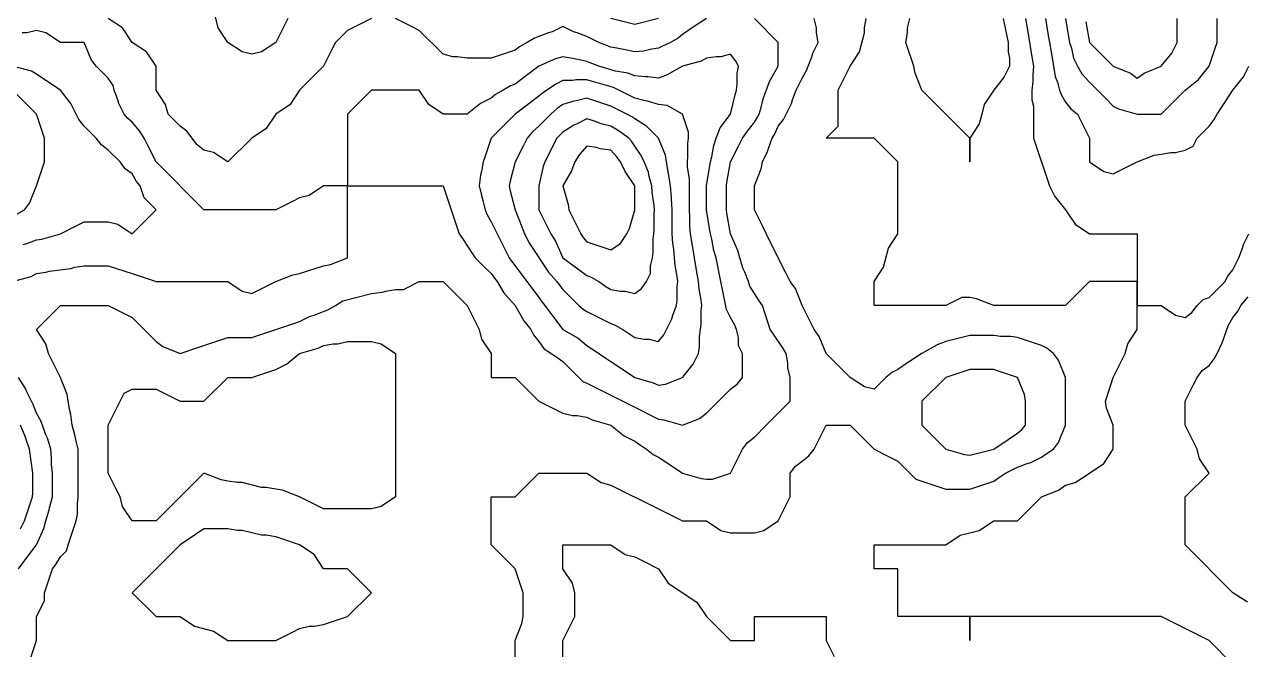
# Model space of a CAD drawing. Header units: inches. Extents: x 794995 to 811195, y 2485918 to 2508058.
# Drawn here: x 802180 to 803711, y 2501177 to 2501961 of the extents above; entities that cross this region are included whole.
import ezdxf

# ---------------------------------------------------------------- set-up
doc = ezdxf.new("R2010")
doc.units = ezdxf.units.IN
doc.header["$MEASUREMENT"] = 0
doc.layers.add('contour', color=7, linetype='Continuous')

msp = doc.modelspace()

# ---------------------------------------------------------------- linework, layer by layer
at = {"layer": 'contour'}
for points in [[(802510.2, 2501968.4), (802505.2, 2501958.4), (802495.2, 2501938.4), (802477.2, 2501926.4), (802465.2, 2501923.4), (802453.2, 2501926.4), (802435.2, 2501938.4), (802423.2, 2501956.4), (802417.2, 2501980.4)], [(802187.7, 2501165.9), (802195.2, 2501188.4), (802195.2, 2501218.4), (802205.2, 2501238.4), (802205.2, 2501248.4), (802215.2, 2501278.4), (802219.7, 2501283.8), (802225.2, 2501293.4), (802232.7, 2501300.9), (802235.2, 2501308.4), (802245.2, 2501338.4), (802246.6, 2501346.9), (802246.6, 2501359.8), (802247.7, 2501368.4), (802247.7, 2501428.4), (802245.2, 2501438.4), (802243.2, 2501446.4), (802240.2, 2501458.4), (802238.5, 2501471.7), (802237.2, 2501476.4), (802235.2, 2501488.4), (802233.7, 2501496.9), (802225.2, 2501518.4), (802215.2, 2501538.4), (802210.2, 2501548.4), (802207.2, 2501560.4), (802195.2, 2501578.4), (802225.2, 2501608.4), (802285.2, 2501608.4), (802305.2, 2501598.4), (802315.2, 2501593.4), (802345.2, 2501563.4), (802353.7, 2501556.9), (802375.2, 2501548.4), (802397.7, 2501555.9), (802405.2, 2501558.4), (802435.2, 2501568.4), (802465.2, 2501568.4), (802472.7, 2501570.9), (802495.2, 2501578.4), (802517.7, 2501585.9), (802525.2, 2501588.4), (802538.5, 2501595), (802543.2, 2501596.4), (802555.2, 2501600.9), (802560.6, 2501602.9), (802570.2, 2501608.4), (802579.2, 2501614.4), (802615.2, 2501623.4), (802628.5, 2501625), (802633.2, 2501626.4), (802645.2, 2501628.4), (802655.2, 2501628.4), (802675.2, 2501638.4), (802705.2, 2501638.4), (802735.2, 2501608.4), (802745.2, 2501588.4), (802750.2, 2501578.4), (802753.2, 2501566.4), (802765.2, 2501548.4), (802765.2, 2501518.4), (802795.2, 2501518.4), (802825.2, 2501488.4), (802845.2, 2501478.4), (802855.2, 2501473.4), (802867.2, 2501470.4), (802873.2, 2501470.4), (802885.2, 2501468.4), (802891.8, 2501465), (802915.2, 2501458.4), (802931.8, 2501445), (802945.2, 2501438.4), (802951.2, 2501434.4), (802960.2, 2501428.4), (802968.5, 2501421.7), (802975.2, 2501418.4), (802987.2, 2501410.4), (803005.2, 2501398.4), (803028.5, 2501391.7), (803035.2, 2501390.9), (803042.7, 2501390.9), (803065.2, 2501398.4), (803075.2, 2501418.4), (803080.2, 2501428.4), (803086.6, 2501436.9), (803095.2, 2501443.4), (803110.2, 2501458.4), (803125.2, 2501473.4), (803140.2, 2501488.4), (803140.2, 2501518.4), (803137.2, 2501530.4), (803137.2, 2501536.4), (803135.2, 2501548.4), (803131.2, 2501554.4), (803119.2, 2501572.4), (803115.2, 2501578.4), (803105.2, 2501608.4), (803101.2, 2501614.4), (803095.2, 2501623.4), (803089.7, 2501632.9), (803087.7, 2501638.4), (803083.2, 2501650.4), (803081.3, 2501654.5), (803077.2, 2501668.4), (803074.4, 2501677.6), (803065.2, 2501698.4), (803060.9, 2501724.1), (803060.2, 2501728.4), (803060.2, 2501758.4), (803060.9, 2501762.6), (803065.2, 2501788.4), (803075.2, 2501808.4), (803080.2, 2501818.4), (803086.6, 2501826.9), (803095.2, 2501838.4), (803099.2, 2501844.4), (803101.2, 2501848.4), (803103.7, 2501856.9), (803106.1, 2501867.5), (803114.2, 2501889.3), (803125.2, 2501908.4), (803125.2, 2501938.4), (803095.2, 2501968.4)], [(802615.2, 2501968.4), (802595.2, 2501958.4), (802585.2, 2501953.4), (802570.2, 2501938.4), (802565.2, 2501928.4), (802555.2, 2501908.4), (802525.2, 2501878.4), (802513.2, 2501860.4), (802495.2, 2501848.4), (802483.2, 2501830.4), (802465.2, 2501818.4), (802435.2, 2501788.4), (802417.2, 2501800.4), (802405.2, 2501803.4), (802396.6, 2501809.8), (802383.7, 2501826.9), (802375.2, 2501833.4), (802360.2, 2501848.4), (802357.2, 2501860.4), (802345.2, 2501878.4), (802345.2, 2501908.4), (802333.2, 2501926.4), (802315.2, 2501938.4), (802303.2, 2501956.4), (802285.2, 2501968.4)], [(803035.2, 2501968.4), (803017.2, 2501956.4), (803005.2, 2501948.4), (802999.7, 2501943.8), (802990.2, 2501938.4), (802980.2, 2501933.4), (802975.2, 2501930.9), (802966.6, 2501929.8), (802956.1, 2501927.5), (802945.2, 2501926.4), (802935.2, 2501928.4), (802922.7, 2501930.9), (802915.2, 2501932.4), (802910.9, 2501934.1), (802900.2, 2501938.4), (802890.2, 2501943.4), (802885.2, 2501945.9), (802873.2, 2501950.4), (802868.5, 2501951.7), (802855.2, 2501958.4), (802841.8, 2501951.7), (802837.2, 2501950.4), (802819.7, 2501943.8), (802810.2, 2501938.4), (802800.6, 2501932.9), (802795.2, 2501928.4), (802765.2, 2501918.4), (802735.2, 2501918.4), (802723.2, 2501920.4), (802717.2, 2501920.4), (802705.2, 2501923.4), (802675.2, 2501953.4), (802665.2, 2501958.4), (802645.2, 2501968.4)], [(802795.2, 2501158.4), (802795.2, 2501188.4), (802803.7, 2501209.8), (802805.2, 2501218.4), (802805.2, 2501248.4), (802802.7, 2501255.9), (802795.2, 2501278.4), (802765.2, 2501308.4), (802765.2, 2501368.4), (802795.2, 2501368.4), (802825.2, 2501398.4), (802885.2, 2501398.4), (802903.2, 2501386.4), (802915.2, 2501383.4), (802925.2, 2501378.4), (802965.2, 2501358.4), (802985.2, 2501348.4), (803005.2, 2501338.4), (803035.2, 2501338.4), (803053.2, 2501326.4), (803065.2, 2501323.4), (803095.2, 2501323.4), (803107.2, 2501326.4), (803125.2, 2501338.4), (803135.2, 2501358.4), (803140.2, 2501368.4), (803140.2, 2501398.4), (803146.6, 2501406.9), (803155.2, 2501413.4), (803163.7, 2501419.8), (803170.2, 2501428.4), (803175.2, 2501438.4), (803185.2, 2501458.4), (803215.2, 2501458.4), (803245.2, 2501428.4), (803265.2, 2501418.4), (803275.2, 2501413.4), (803297.7, 2501390.9), (803305.2, 2501388.4), (803335.2, 2501378.4), (803365.2, 2501378.4), (803395.2, 2501388.4), (803401.2, 2501392.4), (803410.2, 2501398.4), (803420.2, 2501403.4), (803425.2, 2501405.9), (803437.2, 2501410.4), (803441.8, 2501411.7), (803455.2, 2501418.4), (803461.2, 2501422.4), (803470.2, 2501428.4), (803476.6, 2501436.9), (803485.2, 2501458.4), (803485.2, 2501518.4), (803476.6, 2501539.8), (803470.2, 2501548.4), (803461.8, 2501555), (803455.2, 2501558.4), (803425.2, 2501568.4), (803416.6, 2501569.8), (803403.7, 2501569.8), (803395.2, 2501570.9), (803365.2, 2501570.9), (803335.2, 2501563.4), (803324.2, 2501559.3), (803305.2, 2501548.4), (803287.2, 2501536.4), (803275.2, 2501528.4), (803268.5, 2501525), (803260.2, 2501518.4), (803245.2, 2501503.4), (803233.2, 2501506.4), (803215.2, 2501518.4), (803185.2, 2501548.4), (803176.6, 2501569.8), (803170.2, 2501578.4), (803165.2, 2501588.4), (803155.2, 2501608.4), (803146.6, 2501629.8), (803140.2, 2501638.4), (803135.2, 2501648.4), (803115.2, 2501688.4), (803105.2, 2501708.4), (803095.2, 2501728.4), (803095.2, 2501758.4), (803103.7, 2501779.8), (803105.2, 2501788.4), (803111.8, 2501801.7), (803113.2, 2501806.4), (803117.7, 2501818.4), (803120.5, 2501823), (803125.2, 2501833.4), (803131.8, 2501841.7), (803135.2, 2501848.4), (803141.8, 2501861.7), (803143.2, 2501866.4), (803147.7, 2501878.4), (803150.2, 2501883.4), (803155.2, 2501893.4), (803160.6, 2501902.9), (803162.7, 2501908.4), (803167.2, 2501920.4), (803168.5, 2501925), (803175.2, 2501938.4), (803173.2, 2501950.4), (803173.2, 2501956.4), (803170.2, 2501968.4)], [(802975.2, 2501968.4), (802945.2, 2501960.9), (802915.2, 2501968.4)], [(803695.2, 2501158.4), (803665.2, 2501188.4), (803645.2, 2501198.4), (803625.2, 2501208.4), (803605.2, 2501218.4), (803365.2, 2501218.4), (803365.2, 2501188.4), (803365.2, 2501218.4), (803275.2, 2501218.4), (803275.2, 2501278.4), (803245.2, 2501278.4), (803245.2, 2501308.4), (803335.2, 2501308.4), (803353.2, 2501320.4), (803365.2, 2501323.4), (803377.2, 2501326.4), (803395.2, 2501338.4), (803425.2, 2501338.4), (803455.2, 2501368.4), (803476.6, 2501376.9), (803485.2, 2501383.4), (803497.2, 2501386.4), (803515.2, 2501398.4), (803533.2, 2501410.4), (803545.2, 2501428.4), (803545.2, 2501458.4), (803536.6, 2501479.8), (803535.2, 2501488.4), (803537.7, 2501495.9), (803545.2, 2501518.4), (803555.2, 2501538.4), (803560.2, 2501548.4), (803563.2, 2501560.4), (803575.2, 2501578.4), (803575.2, 2501638.4), (803515.2, 2501638.4), (803485.2, 2501608.4), (803395.2, 2501608.4), (803373.7, 2501616.9), (803365.2, 2501618.4), (803355.2, 2501618.4), (803335.2, 2501608.4), (803245.2, 2501608.4), (803245.2, 2501638.4), (803257.2, 2501656.4), (803263.2, 2501680.4), (803275.2, 2501698.4), (803275.2, 2501788.4), (803245.2, 2501818.4), (803185.2, 2501818.4), (803200.2, 2501833.4), (803200.2, 2501878.4), (803205.2, 2501888.4), (803215.2, 2501908.4), (803227.2, 2501926.4), (803233.2, 2501950.4), (803233.2, 2501956.4), (803235.2, 2501968.4)], [(803407.2, 2501968.4), (803413.2, 2501938.4), (803413.2, 2501926.4), (803415.2, 2501918.4), (803415.2, 2501908.4), (803408.5, 2501895), (803395.2, 2501878.4), (803383.2, 2501860.4), (803380.2, 2501848.4), (803377.2, 2501836.4), (803365.2, 2501818.4), (803365.2, 2501788.4), (803365.2, 2501818.4), (803305.2, 2501878.4), (803296.6, 2501899.8), (803295.2, 2501908.4), (803285.2, 2501938.4), (803287.2, 2501950.4), (803287.2, 2501956.4), (803290.2, 2501968.4)], [(803435.2, 2501968.4), (803437.2, 2501956.4), (803443.2, 2501920.4), (803445.2, 2501908.4), (803444.2, 2501897.5), (803444.2, 2501889.3), (803443.2, 2501878.4), (803443.2, 2501866.4), (803445.2, 2501858.4), (803445.2, 2501818.4), (803447.7, 2501810.9), (803462.7, 2501765.9), (803465.2, 2501758.4), (803471.8, 2501745), (803485.2, 2501728.4), (803497.2, 2501710.4), (803515.2, 2501698.4), (803575.2, 2501698.4), (803575.2, 2501608.4), (803605.2, 2501608.4), (803623.2, 2501596.4), (803635.2, 2501593.4), (803643.7, 2501599.8), (803650.2, 2501608.4), (803657.7, 2501615.9), (803665.2, 2501618.4), (803675.2, 2501628.4), (803685.2, 2501638.4), (803688.5, 2501645), (803695.2, 2501653.4), (803700.2, 2501663.4), (803702.7, 2501668.4), (803707.2, 2501680.4), (803708.5, 2501685), (803715.2, 2501698.4)], [(803460.2, 2501968.4), (803463.7, 2501946.9), (803465.2, 2501938.4), (803467.2, 2501926.4), (803472.3, 2501895.5), (803475.2, 2501888.4), (803477.7, 2501878.4), (803479.7, 2501872.9), (803485.2, 2501863.4), (803491.8, 2501855), (803500.2, 2501848.4), (803505.2, 2501838.4), (803515.2, 2501818.4), (803515.2, 2501788.4), (803533.2, 2501776.4), (803545.2, 2501773.4), (803555.2, 2501778.4), (803575.2, 2501788.4), (803596.6, 2501796.9), (803605.2, 2501798.4), (803617.2, 2501800.4), (803623.2, 2501800.4), (803635.2, 2501803.4), (803645.2, 2501808.4), (803650.2, 2501818.4), (803665.2, 2501833.4), (803671.8, 2501841.7), (803675.2, 2501848.4), (803683.2, 2501860.4), (803695.2, 2501878.4), (803708.5, 2501895), (803715.2, 2501908.4)], [(803485.2, 2501968.4), (803489.4, 2501942.6), (803490.2, 2501938.4), (803492.7, 2501930.9), (803495.2, 2501918.4), (803500.2, 2501908.4), (803505.9, 2501899.1), (803515.2, 2501888.4), (803520.2, 2501883.4), (803525.2, 2501878.4), (803535.2, 2501868.4), (803545.2, 2501858.4), (803551.8, 2501855), (803575.2, 2501848.4), (803605.2, 2501848.4), (803635.2, 2501878.4), (803651.8, 2501891.7), (803665.2, 2501908.4), (803672.7, 2501930.9), (803675.2, 2501938.4), (803675.2, 2501968.4)], [(803510.9, 2501964.1), (803515.2, 2501938.4), (803545.2, 2501908.4), (803566.6, 2501899.8), (803575.2, 2501893.4), (803583.7, 2501899.8), (803605.2, 2501908.4), (803618.5, 2501925), (803625.2, 2501938.4), (803625.2, 2501968.4)], [(802165.2, 2501638.4), (802188.5, 2501645), (802195.2, 2501648.4), (802207.2, 2501650.4), (802211.8, 2501651.7), (802238.5, 2501655), (802243.2, 2501656.4), (802255.2, 2501658.4), (802285.2, 2501658.4), (802315.2, 2501648.4), (802322.7, 2501645.9), (802345.2, 2501638.4), (802435.2, 2501638.4), (802453.2, 2501626.4), (802465.2, 2501623.4), (802475.2, 2501628.4), (802495.2, 2501638.4), (802516.6, 2501646.9), (802525.2, 2501648.4), (802555.2, 2501658.4), (802563.7, 2501659.8), (802585.2, 2501668.4), (802585.2, 2501758.4), (802555.2, 2501758.4), (802537.2, 2501746.4), (802525.2, 2501743.4), (802515.2, 2501738.4), (802495.2, 2501728.4), (802405.2, 2501728.4), (802345.2, 2501788.4), (802335.2, 2501808.4), (802330.2, 2501818.4), (802324.4, 2501827.6), (802315.2, 2501838.4), (802309.7, 2501842.9), (802305.2, 2501848.4), (802298.5, 2501861.7), (802297.2, 2501866.4), (802292.7, 2501878.4), (802291.2, 2501884.4), (802285.2, 2501893.4), (802270.2, 2501908.4), (802263.7, 2501916.9), (802255.2, 2501938.4), (802225.2, 2501938.4), (802207.2, 2501950.4), (802195.2, 2501953.4), (802183.2, 2501950.4), (802177.2, 2501950.4)], [(802178.5, 2501685), (802183.2, 2501686.4), (802195.2, 2501690.9), (802201.8, 2501691.7), (802225.2, 2501698.4), (802245.2, 2501708.4), (802255.2, 2501713.4), (802285.2, 2501713.4), (802297.2, 2501710.4), (802315.2, 2501698.4), (802345.2, 2501728.4), (802330.2, 2501743.4), (802325.2, 2501758.4), (802320.6, 2501763.8), (802315.2, 2501773.4), (802306.6, 2501779.8), (802300.2, 2501788.4), (802285.2, 2501803.4), (802276.6, 2501809.8), (802270.2, 2501818.4), (802255.2, 2501833.4), (802248.5, 2501841.7), (802245.2, 2501848.4), (802238.5, 2501861.7), (802225.2, 2501878.4), (802207.2, 2501890.4), (802195.2, 2501898.4), (802189.2, 2501902.4), (802165.2, 2501908.4)], [(802170.6, 2501722.9), (802180.2, 2501728.4), (802186.6, 2501736.9), (802195.2, 2501758.4), (802202.7, 2501780.9), (802205.2, 2501788.4), (802205.2, 2501818.4), (802202.7, 2501825.9), (802195.2, 2501848.4), (802165.2, 2501878.4)], [(803713.2, 2501236.4), (803695.2, 2501248.4), (803635.2, 2501308.4), (803635.2, 2501368.4), (803665.2, 2501398.4), (803653.2, 2501416.4), (803650.2, 2501428.4), (803645.2, 2501438.4), (803635.2, 2501458.4), (803635.2, 2501488.4), (803645.2, 2501508.4), (803650.2, 2501518.4), (803656.6, 2501526.9), (803665.2, 2501533.4), (803671.8, 2501541.7), (803675.2, 2501548.4), (803681.8, 2501561.7), (803683.2, 2501566.4), (803687.7, 2501578.4), (803689.7, 2501583.8), (803695.2, 2501593.4), (803701.8, 2501601.7), (803705.2, 2501608.4), (803714.2, 2501619.3)], [(802172.7, 2501278.4), (802182.3, 2501291.2), (802195.2, 2501308.4), (802204.4, 2501329.1), (802207.2, 2501338.4), (802211.3, 2501352.2), (802211.8, 2501355), (802215.2, 2501368.4), (802215.2, 2501398.4), (802214.2, 2501409.3), (802214.2, 2501417.5), (802213.2, 2501428.4), (802209, 2501442.2), (802207.2, 2501446.4), (802202.7, 2501458.4), (802200.6, 2501463.8), (802195.2, 2501473.4), (802191.2, 2501484.4), (802189.2, 2501488.4), (802183.2, 2501500.4), (802181.3, 2501504.5), (802172.7, 2501518.4)], [(802175.2, 2501328.4), (802180.2, 2501338.4), (802187.7, 2501360.9), (802190.2, 2501368.4), (802190.5, 2501373), (802190.5, 2501393.7), (802190.9, 2501398.4), (802186.6, 2501428.4), (802181.8, 2501441.7), (802181, 2501444.2), (802175.2, 2501458.4)], [(802855.2, 2501098.4), (802855.2, 2501188.4), (802865.2, 2501208.4), (802870.2, 2501218.4), (802870.2, 2501248.4), (802867.2, 2501260.4), (802855.2, 2501278.4), (802855.2, 2501308.4), (802915.2, 2501308.4), (802933.2, 2501296.4), (802945.2, 2501293.4), (802955.2, 2501288.4), (802975.2, 2501278.4), (802987.2, 2501260.4), (803023.2, 2501236.4), (803035.2, 2501218.4), (803065.2, 2501188.4), (803095.2, 2501188.4), (803095.2, 2501218.4), (803185.2, 2501218.4), (803185.2, 2501188.4), (803195.2, 2501168.4)]]:
    msp.add_lwpolyline(points, dxfattribs=at)
for points in [[(803035.2, 2501473.4), (803050.2, 2501488.4), (803065.2, 2501503.4), (803073.7, 2501509.8), (803080.2, 2501518.4), (803080.2, 2501548.4), (803075.2, 2501558.4), (803075.2, 2501568.4), (803072.7, 2501578.4), (803070.6, 2501583.8), (803065.2, 2501593.4), (803060.2, 2501603.4), (803055.2, 2501628.4), (803053.2, 2501638.4), (803047.2, 2501668.4), (803044.4, 2501677.6), (803041.8, 2501691.7), (803040.2, 2501698.4), (803039.4, 2501702.6), (803035.2, 2501728.4), (803035.2, 2501758.4), (803039.4, 2501784.1), (803040.2, 2501788.4), (803041.8, 2501795), (803044.4, 2501809.1), (803047.2, 2501818.4), (803052.3, 2501831.2), (803065.2, 2501848.4), (803071.2, 2501872.4), (803072.7, 2501878.4), (803073.7, 2501886.9), (803073.7, 2501899.8), (803075.2, 2501908.4), (803071.8, 2501915), (803065.2, 2501923.4), (803053.2, 2501920.4), (803047.2, 2501920.4), (803035.2, 2501918.4), (803028.5, 2501915), (803005.2, 2501908.4), (802986.1, 2501897.5), (802975.2, 2501893.4), (802961.8, 2501895), (802958.5, 2501895), (802945.2, 2501896.4), (802936.6, 2501899.8), (802921.2, 2501902.4), (802900.2, 2501908.4), (802889.4, 2501912.6), (802885.2, 2501914.4), (802877.7, 2501915.9), (802865.2, 2501918.4), (802855.2, 2501920.4), (802845.9, 2501917.6), (802825.2, 2501908.4), (802808, 2501895.5), (802795.2, 2501885.9), (802789.7, 2501883.8), (802780.2, 2501878.4), (802770.6, 2501872.9), (802765.2, 2501868.4), (802751.8, 2501861.7), (802735.2, 2501848.4), (802705.2, 2501848.4), (802687.2, 2501860.4), (802675.2, 2501878.4), (802615.2, 2501878.4), (802585.2, 2501848.4), (802585.2, 2501758.4), (802705.2, 2501758.4), (802712.7, 2501735.9), (802715.2, 2501728.4), (802725.2, 2501698.4), (802729.2, 2501692.4), (802741.2, 2501674.4), (802745.2, 2501668.4), (802755.2, 2501658.4), (802765.2, 2501648.4), (802769.4, 2501642.6), (802772.7, 2501638.4), (802781.3, 2501624.5), (802795.2, 2501608.4), (802806.1, 2501589.3), (802815.2, 2501578.4), (802818.5, 2501571.7), (802825.2, 2501563.4), (802831.2, 2501554.4), (802849.2, 2501542.4), (802855.2, 2501538.4), (802865.2, 2501528.4), (802875.2, 2501518.4), (802880.2, 2501513.4), (802885.2, 2501510.9), (802915.2, 2501495.9), (802920.2, 2501493.4), (802940.2, 2501483.4), (802945.2, 2501480.9), (802975.2, 2501465.9), (802981.8, 2501465), (803005.2, 2501458.4), (803026.6, 2501466.9)], [(802975.2, 2501508.4), (802983.7, 2501509.8), (803005.2, 2501518.4), (803018.5, 2501535), (803025.2, 2501548.4), (803026.6, 2501556.9), (803026.6, 2501569.8), (803028.5, 2501585), (803028.5, 2501601.7), (803029.2, 2501608.4), (803028.5, 2501615), (803025.9, 2501629.1), (803025.2, 2501638.4), (803023.2, 2501650.4), (803017.2, 2501686.4), (803015.2, 2501698.4), (803014.4, 2501707.6), (803014.4, 2501719.1), (803013.7, 2501728.4), (803013.7, 2501766.9), (803011.2, 2501782.4), (803011.2, 2501788.4), (803011.8, 2501795), (803011.8, 2501811.7), (803012.7, 2501818.4), (803012.7, 2501825.9), (803005.2, 2501848.4), (802986.1, 2501859.3), (802975.2, 2501860.4), (802961.3, 2501864.5), (802958.5, 2501865), (802945.2, 2501868.4), (802938.5, 2501871.7), (802918.5, 2501881.7), (802895.2, 2501888.4), (802885.2, 2501891.2), (802872.3, 2501891.2), (802867.2, 2501890.4), (802855.2, 2501890.4), (802847.2, 2501886.4), (802835.2, 2501878.4), (802829.2, 2501874.4), (802825.2, 2501870.9), (802812.3, 2501861.2), (802795.2, 2501848.4), (802765.2, 2501818.4), (802757.7, 2501795.9), (802755.2, 2501788.4), (802753.2, 2501776.4), (802751.8, 2501771.7), (802750.2, 2501758.4), (802753.2, 2501746.4), (802755.2, 2501738.4), (802757.7, 2501728.4), (802759.7, 2501722.9), (802765.2, 2501713.4), (802770.2, 2501703.4), (802772.7, 2501698.4), (802787.7, 2501668.4), (802790.9, 2501664.1), (802795.2, 2501658.4), (802803.7, 2501646.9), (802816.6, 2501629.8), (802825.2, 2501618.4), (802829.4, 2501612.6), (802832.7, 2501608.4), (802842.3, 2501595.5), (802855.2, 2501578.4), (802874.2, 2501567.5), (802885.2, 2501558.4), (802891.2, 2501554.4), (802909.2, 2501542.4), (802915.2, 2501538.4), (802927.2, 2501530.4), (802945.2, 2501518.4), (802968.5, 2501511.7)], [(802975.2, 2501563.4), (802981.8, 2501571.7), (802985.2, 2501578.4), (802991.8, 2501591.7), (802993.2, 2501596.4), (802997.7, 2501608.4), (802998.5, 2501615), (802998.5, 2501631.7), (802999.2, 2501638.4), (802998.5, 2501645), (802995.9, 2501659.1), (802995.2, 2501668.4), (802994.2, 2501679.3), (802993.2, 2501686.4), (802992.3, 2501698.4), (802992.3, 2501728.4), (802991.3, 2501742.2), (802991.3, 2501744.5), (802990.2, 2501758.4), (802987.2, 2501776.4), (802985.2, 2501788.4), (802983.7, 2501796.9), (802975.2, 2501818.4), (802960.2, 2501833.4), (802945.2, 2501842.4), (802941.6, 2501844.8), (802935.2, 2501848.4), (802921.8, 2501855), (802915.2, 2501858.4), (802885.2, 2501868.4), (802871.8, 2501865), (802869, 2501864.5), (802855.2, 2501860.4), (802848.1, 2501855.4), (802840.2, 2501848.4), (802825.2, 2501833.4), (802817.2, 2501826.4), (802810.2, 2501818.4), (802805.2, 2501808.4), (802795.2, 2501788.4), (802789.2, 2501764.4), (802787.7, 2501758.4), (802789.2, 2501752.4), (802795.2, 2501728.4), (802803.7, 2501706.9), (802807.2, 2501698.4), (802813.2, 2501686.4), (802837.2, 2501650.4), (802847.7, 2501638.4), (802850.9, 2501634.1), (802855.2, 2501628.4), (802865.2, 2501618.4), (802875.2, 2501608.4), (802880.5, 2501603.7), (802885.2, 2501600.9), (802915.2, 2501585.9), (802920.6, 2501583.8), (802930.2, 2501578.4), (802939.2, 2501572.4), (802945.2, 2501568.4), (802957.2, 2501566.4), (802963.2, 2501566.4)], [(802945.2, 2501623.4), (802953.7, 2501629.8), (802960.2, 2501638.4), (802965.2, 2501648.4), (802965.2, 2501658.4), (802967.7, 2501668.4), (802968.5, 2501675), (802968.5, 2501691.7), (802969.2, 2501698.4), (802969.7, 2501703.8), (802969.7, 2501722.9), (802970.2, 2501728.4), (802969.7, 2501733.8), (802967.2, 2501750.4), (802966.6, 2501758.4), (802963.2, 2501770.4), (802962.3, 2501775.5), (802957.2, 2501788.4), (802953.2, 2501796.4), (802945.2, 2501808.4), (802941.2, 2501814.4), (802937.7, 2501818.4), (802924.6, 2501827.8), (802915.2, 2501833.4), (802903.2, 2501836.4), (802893.7, 2501839.8), (802885.2, 2501842.4), (802873.2, 2501836.4), (802869, 2501834.5), (802855.2, 2501825.9), (802847.7, 2501818.4), (802832.7, 2501788.4), (802830.6, 2501782.9), (802825.2, 2501758.4), (802825.2, 2501728.4), (802835.2, 2501708.4), (802840.2, 2501698.4), (802845.9, 2501689.1), (802855.2, 2501668.4), (802872.3, 2501655.5), (802885.2, 2501645.9), (802890.6, 2501643.8), (802900.2, 2501638.4), (802909.2, 2501632.4), (802915.2, 2501628.4), (802927.2, 2501626.4), (802933.2, 2501626.4)], [(802915.2, 2501678.4), (802927.2, 2501686.4), (802935.2, 2501698.4), (802938.5, 2501705), (802945.2, 2501728.4), (802945.2, 2501758.4), (802933.2, 2501776.4), (802927.2, 2501788.4), (802922.2, 2501795.4), (802915.2, 2501803.4), (802901.8, 2501805), (802897.2, 2501806.4), (802885.2, 2501808.4), (802875.9, 2501797.6), (802870.2, 2501788.4), (802866.1, 2501777.5), (802855.2, 2501758.4), (802861.8, 2501735), (802862.7, 2501728.4), (802877.7, 2501698.4), (802880.5, 2501693.7), (802885.2, 2501688.4)], [(802345.2, 2501338.4), (802315.2, 2501338.4), (802303.2, 2501356.4), (802300.2, 2501368.4), (802295.2, 2501378.4), (802285.2, 2501398.4), (802285.2, 2501458.4), (802295.2, 2501478.4), (802300.2, 2501488.4), (802305.2, 2501498.4), (802315.2, 2501503.4), (802345.2, 2501503.4), (802355.2, 2501498.4), (802375.2, 2501488.4), (802405.2, 2501488.4), (802435.2, 2501518.4), (802465.2, 2501518.4), (802487.7, 2501525.9), (802495.2, 2501528.4), (802508.5, 2501535), (802525.2, 2501548.4), (802548.5, 2501555), (802555.2, 2501558.4), (802567.2, 2501560.4), (802573.2, 2501560.4), (802585.2, 2501563.4), (802615.2, 2501563.4), (802627.2, 2501560.4), (802645.2, 2501548.4), (802645.2, 2501368.4), (802627.2, 2501356.4), (802615.2, 2501353.4), (802555.2, 2501353.4), (802545.2, 2501358.4), (802525.2, 2501368.4), (802503.7, 2501376.9), (802495.2, 2501378.4), (802483.2, 2501380.4), (802477.2, 2501380.4), (802453.2, 2501386.4), (802447.2, 2501386.4), (802435.2, 2501388.4), (802426.6, 2501389.8), (802405.2, 2501398.4), (802375.2, 2501368.4)], [(803365.2, 2501420.9), (803395.2, 2501428.4), (803413.2, 2501440.4), (803425.2, 2501448.4), (803430.6, 2501452.9), (803435.2, 2501458.4), (803435.2, 2501488.4), (803433.7, 2501496.9), (803425.2, 2501518.4), (803402.7, 2501525.9), (803395.2, 2501528.4), (803365.2, 2501528.4), (803357.7, 2501525.9), (803335.2, 2501518.4), (803305.2, 2501488.4), (803305.2, 2501458.4), (803335.2, 2501428.4), (803358.5, 2501421.7)], [(802555.2, 2501208.4), (802562.7, 2501210.9), (802585.2, 2501218.4), (802615.2, 2501248.4), (802585.2, 2501278.4), (802555.2, 2501278.4), (802543.2, 2501296.4), (802525.2, 2501308.4), (802502.7, 2501315.9), (802495.2, 2501318.4), (802483.2, 2501320.4), (802477.2, 2501320.4), (802453.2, 2501326.4), (802447.2, 2501326.4), (802435.2, 2501328.4), (802405.2, 2501328.4), (802393.2, 2501320.4), (802375.2, 2501308.4), (802345.2, 2501278.4), (802315.2, 2501248.4), (802345.2, 2501218.4), (802375.2, 2501218.4), (802393.2, 2501206.4), (802417.2, 2501200.4), (802435.2, 2501188.4), (802495.2, 2501188.4), (802515.2, 2501198.4), (802525.2, 2501203.4), (802537.2, 2501206.4), (802543.2, 2501206.4)]]:
    msp.add_lwpolyline(points, close=True, dxfattribs=at)

doc.saveas('drawing.dxf')
